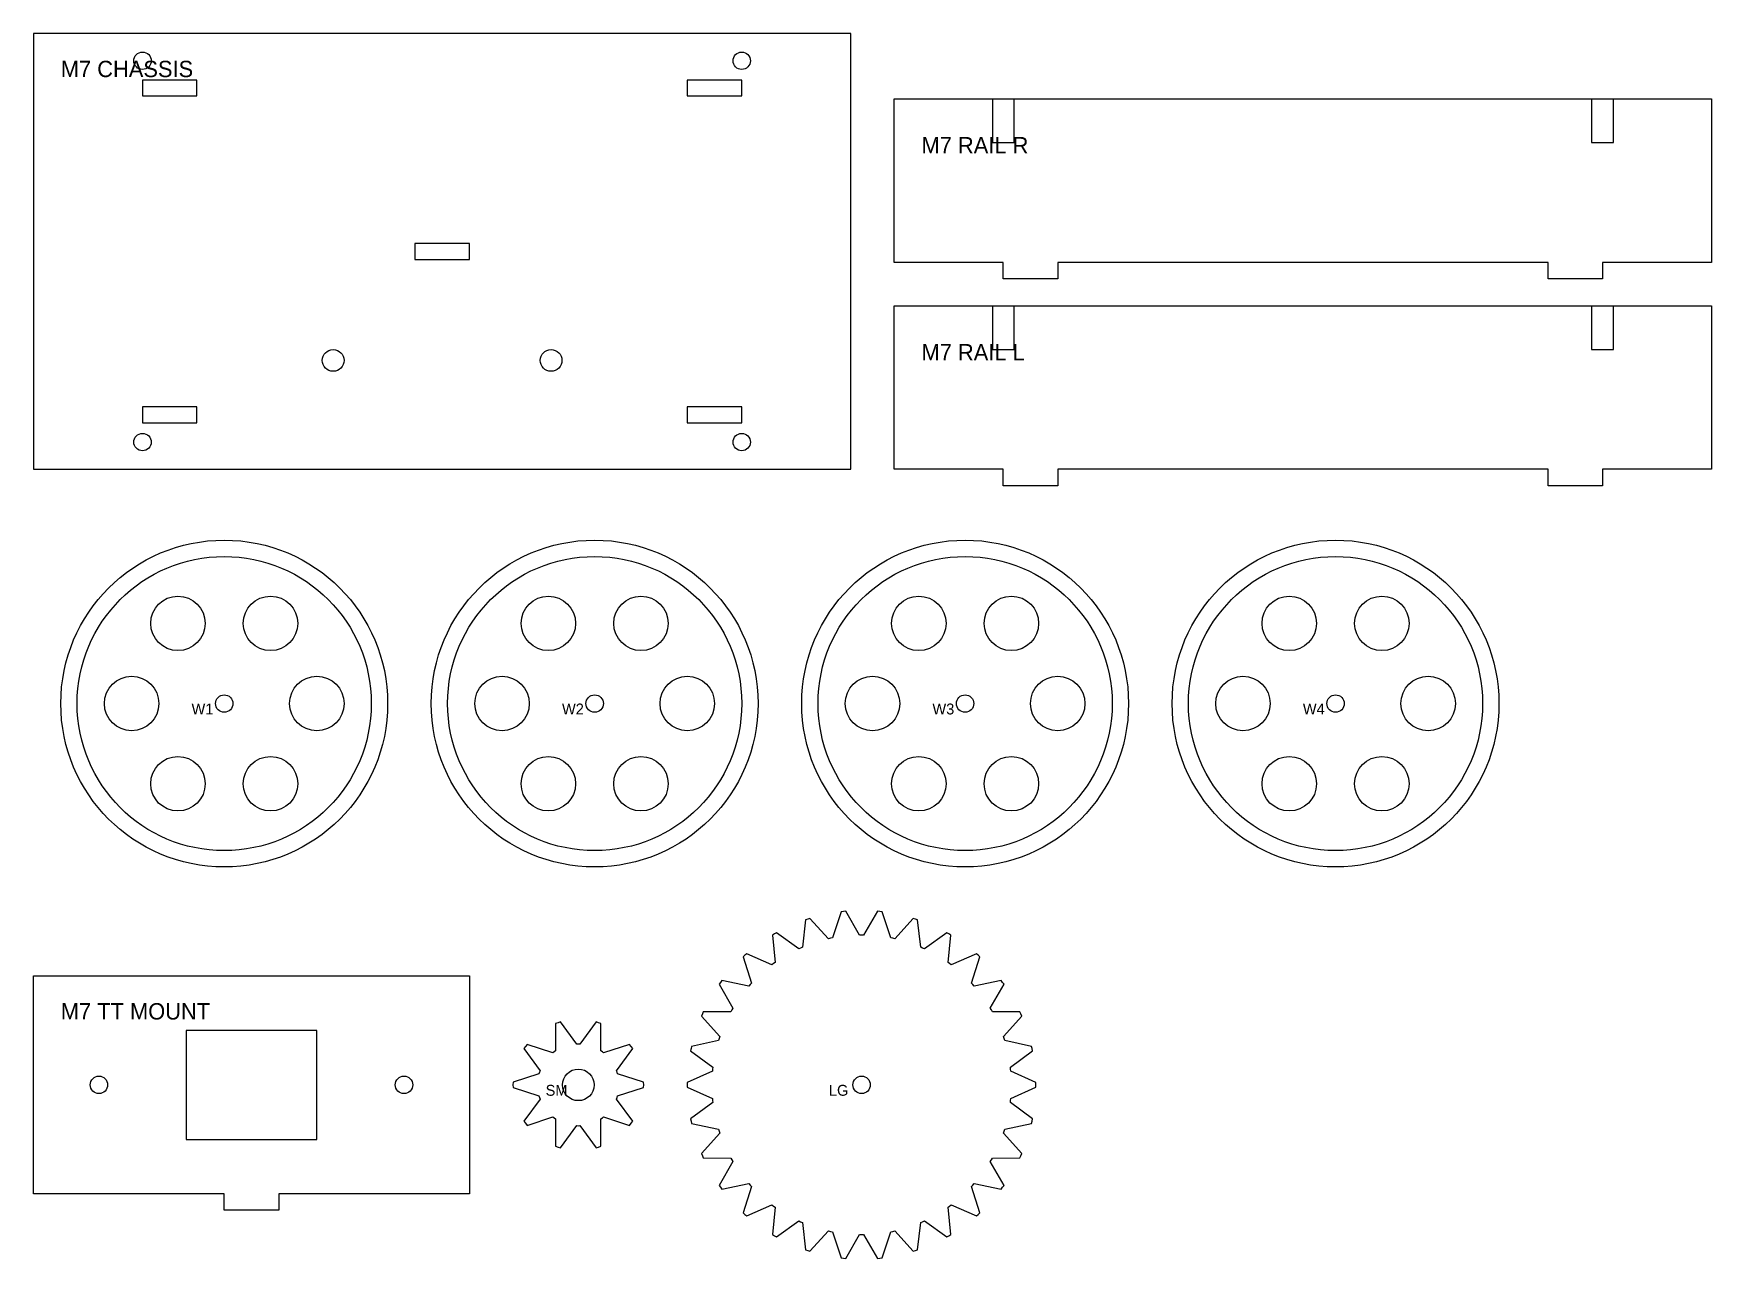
# Model space of a CAD drawing. Header units: metres. Extents: x 0 to 308, y -145 to 80.
import ezdxf

# ---------------------------------------------------------------- set-up
doc = ezdxf.new("R2010")
doc.units = ezdxf.units.M
doc.layers.add('CUTS', color=7, linetype='Continuous')
doc.layers.add('ENGRAVE', color=1, linetype='Continuous')

msp = doc.modelspace()

# ---------------------------------------------------------------- linework, layer by layer
at = {"layer": 'CUTS'}
for points in [[(0, 0), (150, 0), (150, 80), (0, 80)], [(20, 68.55), (30, 68.55), (30, 71.45), (20, 71.45)], [(120, 68.55), (130, 68.55), (130, 71.45), (120, 71.45)], [(158, 68), (308, 68), (308, 38), (288, 38), (288, 35), (278, 35), (278, 38), (188, 38), (188, 35), (178, 35), (178, 38), (158, 38)], [(70, 38.55), (80, 38.55), (80, 41.45), (70, 41.45)], [(158, 30), (308, 30), (308, 0), (288, 0), (288, -3), (278, -3), (278, 0), (188, 0), (188, -3), (178, -3), (178, 0), (158, 0)], [(20, 8.55), (30, 8.55), (30, 11.45), (20, 11.45)], [(120, 8.55), (130, 8.55), (130, 11.45), (120, 11.45)], [(184, -113.43), (184, -113), (184, -112.57), (179.39, -110.49), (179.35, -110.13), (179.31, -109.76), (183.39, -106.76), (183.3, -106.35), (183.21, -105.93), (178.27, -104.85), (178.15, -104.5), (178.04, -104.15), (181.4, -100.38), (181.23, -99.98), (181.06, -99.6), (176, -99.57), (175.82, -99.25), (175.63, -98.93), (178.14, -94.54), (177.89, -94.19), (177.64, -93.85), (172.68, -94.87), (172.44, -94.6), (172.19, -94.33), (173.73, -89.51), (173.41, -89.22), (173.09, -88.94), (168.46, -90.97), (168.16, -90.75), (167.87, -90.54), (168.37, -85.5), (168, -85.29), (167.63, -85.08), (163.52, -88.03), (163.19, -87.88), (162.85, -87.73), (162.29, -82.7), (161.89, -82.57), (161.48, -82.44), (158.08, -86.18), (157.72, -86.1), (157.36, -86.03), (155.77, -81.22), (155.34, -81.18), (154.92, -81.13), (152.37, -85.5), (152, -85.5), (151.63, -85.5), (149.08, -81.13), (148.66, -81.18), (148.23, -81.22), (146.64, -86.03), (146.28, -86.1), (145.92, -86.18), (142.52, -82.44), (142.11, -82.57), (141.71, -82.7), (141.15, -87.73), (140.81, -87.88), (140.48, -88.03), (136.37, -85.08), (136, -85.29), (135.63, -85.5), (136.13, -90.54), (135.84, -90.75), (135.54, -90.97), (130.91, -88.94), (130.59, -89.22), (130.27, -89.51), (131.81, -94.33), (131.56, -94.6), (131.32, -94.87), (126.36, -93.85), (126.11, -94.19), (125.86, -94.54), (128.37, -98.93), (128.18, -99.25), (128, -99.57), (122.94, -99.6), (122.77, -99.98), (122.6, -100.38), (125.96, -104.15), (125.85, -104.5), (125.73, -104.85), (120.79, -105.93), (120.7, -106.35), (120.61, -106.76), (124.69, -109.76), (124.65, -110.13), (124.61, -110.49), (120, -112.57), (120, -113), (120, -113.43), (124.61, -115.51), (124.65, -115.87), (124.69, -116.24), (120.61, -119.24), (120.7, -119.65), (120.79, -120.07), (125.73, -121.15), (125.85, -121.5), (125.96, -121.85), (122.6, -125.62), (122.77, -126.02), (122.94, -126.4), (128, -126.43), (128.18, -126.75), (128.37, -127.07), (125.86, -131.46), (126.11, -131.81), (126.36, -132.15), (131.32, -131.13), (131.56, -131.4), (131.81, -131.67), (130.27, -136.49), (130.59, -136.78), (130.91, -137.06), (135.54, -135.03), (135.84, -135.25), (136.13, -135.46), (135.63, -140.5), (136, -140.71), (136.37, -140.92), (140.48, -137.97), (140.81, -138.12), (141.15, -138.27), (141.71, -143.3), (142.11, -143.43), (142.52, -143.56), (145.92, -139.82), (146.28, -139.9), (146.64, -139.97), (148.23, -144.78), (148.66, -144.82), (149.08, -144.87), (151.63, -140.5), (152, -140.5), (152.37, -140.5), (154.92, -144.87), (155.34, -144.82), (155.77, -144.78), (157.36, -139.97), (157.72, -139.9), (158.08, -139.82), (161.48, -143.56), (161.89, -143.43), (162.29, -143.3), (162.85, -138.27), (163.19, -138.12), (163.52, -137.97), (167.63, -140.92), (168, -140.71), (168.37, -140.5), (167.87, -135.46), (168.16, -135.25), (168.46, -135.03), (173.09, -137.06), (173.41, -136.78), (173.73, -136.49), (172.19, -131.67), (172.44, -131.4), (172.68, -131.13), (177.64, -132.15), (177.89, -131.81), (178.14, -131.46), (175.63, -127.07), (175.82, -126.75), (176, -126.43), (181.06, -126.4), (181.23, -126.02), (181.4, -125.62), (178.04, -121.85), (178.15, -121.5), (178.27, -121.15), (183.21, -120.07), (183.3, -119.65), (183.39, -119.24), (179.31, -116.24), (179.35, -115.87), (179.39, -115.51)], [(0, -93), (80, -93), (80, -133), (45, -133), (45, -136), (35, -136), (35, -133), (0, -133)], [(111.99, -113.48), (112, -113), (111.99, -112.52), (107.22, -110.97), (107.13, -110.68), (107.03, -110.4), (109.98, -106.34), (109.71, -105.95), (109.42, -105.56), (104.65, -107.11), (104.41, -106.93), (104.16, -106.76), (104.16, -101.74), (103.71, -101.59), (103.25, -101.45), (100.3, -105.51), (100, -105.5), (99.7, -105.51), (96.75, -101.45), (96.29, -101.59), (95.84, -101.74), (95.84, -106.76), (95.59, -106.93), (95.35, -107.11), (90.58, -105.56), (90.29, -105.95), (90.02, -106.34), (92.97, -110.4), (92.87, -110.68), (92.78, -110.97), (88.01, -112.52), (88, -113), (88.01, -113.48), (92.78, -115.03), (92.87, -115.32), (92.97, -115.6), (90.02, -119.66), (90.29, -120.05), (90.58, -120.44), (95.35, -118.89), (95.59, -119.07), (95.84, -119.24), (95.84, -124.26), (96.29, -124.41), (96.75, -124.55), (99.7, -120.49), (100, -120.5), (100.3, -120.49), (103.25, -124.55), (103.71, -124.41), (104.16, -124.26), (104.16, -119.24), (104.41, -119.07), (104.65, -118.89), (109.42, -120.44), (109.71, -120.05), (109.98, -119.66), (107.03, -115.6), (107.13, -115.32), (107.22, -115.03)], [(28, -123), (52, -123), (52, -103), (28, -103)]]:
    msp.add_lwpolyline(points, close=True, dxfattribs=at)
for points in [[(176, 68), (176, 60), (180, 60), (180, 68)], [(286, 68), (286, 60), (290, 60), (290, 68)], [(176, 30), (176, 22), (180, 22), (180, 30)], [(286, 30), (286, 22), (290, 22), (290, 30)]]:
    msp.add_lwpolyline(points, dxfattribs=at)
for centre, radius in [((20, 75), 1.6), ((130, 75), 1.6), ((55, 20), 2), ((95, 20), 2), ((20, 5), 1.6), ((130, 5), 1.6), ((35, -43), 30), ((103, -43), 30), ((171, -43), 30), ((239, -43), 30), ((26.5, -28.28), 5), ((43.5, -28.28), 5), ((94.5, -28.28), 5), ((111.5, -28.28), 5), ((162.5, -28.28), 5), ((179.5, -28.28), 5), ((230.5, -28.28), 5), ((247.5, -28.28), 5), ((18, -43), 5), ((52, -43), 5), ((86, -43), 5), ((120, -43), 5), ((154, -43), 5), ((188, -43), 5), ((222, -43), 5), ((256, -43), 5), ((35, -43), 1.6), ((103, -43), 1.6), ((171, -43), 1.6), ((239, -43), 1.6), ((26.5, -57.72), 5), ((43.5, -57.72), 5), ((94.5, -57.72), 5), ((111.5, -57.72), 5), ((162.5, -57.72), 5), ((179.5, -57.72), 5), ((230.5, -57.72), 5), ((247.5, -57.72), 5), ((100, -113), 2.9), ((12, -113), 1.6), ((68, -113), 1.6), ((152, -113), 1.6)]:
    msp.add_circle(centre, radius, dxfattribs=at)
at = {"layer": 'ENGRAVE'}
for centre in [(35, -43), (103, -43), (171, -43), (239, -43)]:
    msp.add_circle(centre, 27, dxfattribs=at)

# ---------------------------------------------------------------- texts
for s, height, p in [('M7 CHASSIS', 3, (5, 72)), ('M7 RAIL R', 3, (163, 58)), ('M7 RAIL L', 3, (163, 20)), ('W1', 2, (29, -45)), ('W2', 2, (97, -45)), ('W3', 2, (165, -45)), ('W4', 2, (233, -45)), ('M7 TT MOUNT', 3, (5, -101)), ('SM', 2, (94, -115)), ('LG', 2, (146, -115))]:
    msp.add_text(s, height=height, dxfattribs=at).set_placement(p)

doc.saveas('drawing.dxf')
